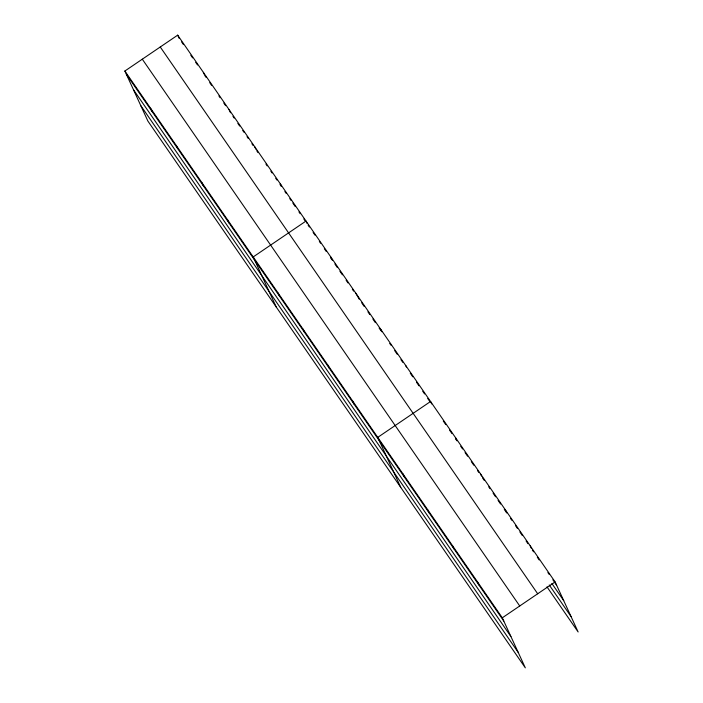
<?xml version="1.0" encoding="UTF-8"?>
<svg xmlns="http://www.w3.org/2000/svg" width="703" height="703" viewBox="0 0 703 703"><rect width="100%" height="100%" fill="white"/><g stroke="black" fill="none" stroke-linecap="round" stroke-linejoin="round"><path stroke-width="1.05" d="M124.87 71.029L502.302 617.814L525.317 667.85L147.885 121.065L124.87 71.029L177.683 35.15L555.115 581.935L578.13 631.971L546.987 586.864M502.302 617.814L555.115 581.935M181.629 41.952L183.465 44.605M190.794 55.229L192.631 57.883M195.68 62.312L197.517 64.966M204.845 75.59L206.076 77.365M209.74 82.673L211.568 85.327M218.905 95.951L220.127 97.726M223.791 103.033L225.628 105.687M232.957 116.311L234.178 118.086M237.851 123.394L239.679 126.048M242.737 130.477L243.959 132.252M247.017 136.672L248.238 138.447M251.902 143.755L253.124 145.53M256.788 150.837L258.01 152.613M265.954 164.115L267.175 165.89M270.848 171.198L272.07 172.973M275.734 178.281L276.956 180.056M280.014 184.476L281.235 186.251M284.9 191.559L286.121 193.334M289.785 198.641L291.007 200.417M292.843 203.07L295.286 206.612M298.951 211.919L300.181 213.694M303.845 219.002L305.067 220.777M308.134 225.224L309.382 227.025M313.116 232.438L314.979 235.145M319.347 241.463L320.586 243.264M324.329 248.677L326.192 251.384M330.551 257.702L331.798 259.504M334.909 264.012L337.405 267.623M339.892 271.235L342.387 274.838M346.122 280.251L347.994 282.957M352.352 289.276L353.591 291.077M359.198 299.197L355.832 293.23M361.694 302.808L364.18 306.42M367.915 311.833L369.787 314.54M372.898 319.048L375.393 322.659M379.128 328.073L381 330.779M389.717 343.407L390.956 345.208M394.699 350.621L397.186 354.233M400.921 359.646L402.793 362.353M410.262 373.179L412.758 376.79M416.492 382.204L418.988 385.815M422.723 391.228L424.586 393.935M427.705 398.443L429.568 401.149M443.268 421L445.764 424.603M449.498 430.016L451.994 433.628M455.729 439.041L456.976 440.843M460.711 446.256L462.574 448.962M465.07 452.574L467.557 456.185M471.3 461.599L473.787 465.201M477.522 470.615L478.769 472.425M482.504 477.838L484.376 480.544M488.734 486.854L489.982 488.664M493.093 493.172L495.58 496.784M498.075 500.387L500.562 503.998M504.306 509.411L506.169 512.118M510.527 518.436L511.775 520.238M515.51 525.651L517.382 528.357M519.869 531.969L522.364 535.581M526.099 540.994L527.971 543.7M532.329 550.01L533.568 551.82M537.312 557.233L539.175 559.94M547.892 572.567L549.14 574.369M552.874 579.782L556.618 585.195M551.881 583.49L563.718 600.634M549.236 584.958L571.029 616.54M160.258 46.987L537.69 593.78M142.296 59.184L519.728 605.977M126.373 74.29L503.805 621.074M133.473 89.72L510.896 636.514M140.785 105.626L518.216 652.41M530.203 545.853L531.327 548.296M505.29 509.763L506.793 513.023M480.386 473.673L481.511 476.116M455.474 437.582L456.599 440.034M431.686 403.944L430.561 401.501L377.748 437.371L400.763 487.407M405.649 365.411L406.404 367.036M380.745 329.32L381.87 331.763M330.92 257.149L332.422 260.409M477.39 581.724L478.892 584.984M307.132 223.501L306.007 221.058L253.194 256.938L276.209 306.974M452.477 545.642L453.98 548.894M280.348 183.878L281.472 186.321M427.573 509.552L429.067 512.812M254.679 146.699L255.804 149.141M402.661 473.462L404.155 476.722M229.011 109.51L230.514 112.77M203.352 72.33L204.476 74.773M352.836 401.29L354.338 404.55M177.683 35.15L179.186 38.41M327.932 365.2L329.426 368.46M303.019 329.109L304.513 332.37M278.107 293.019L279.609 296.279M227.535 219.749L229.029 223.009M201.866 182.569L203.369 185.829M176.198 145.389L177.701 148.649M150.539 108.209L152.033 111.469"/></g></svg>
